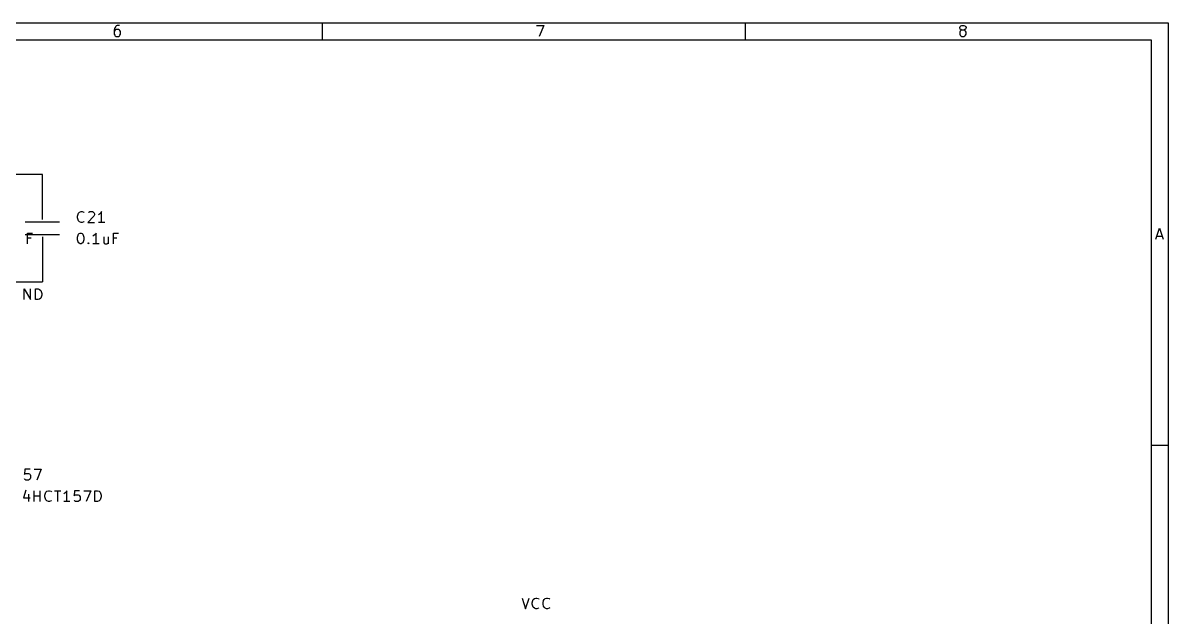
# Model space of a CAD drawing. Extents: x 0.4 to 16.1, y -11.3 to -0.4.
# Drawn here: x 10.81 to 16.14, y -3.16 to -0.39 of the extents above; entities that cross this region are included whole.
import ezdxf

# ---------------------------------------------------------------- set-up
doc = ezdxf.new("R2010")
doc.units = 0
doc.header["$MEASUREMENT"] = 0
for name, color, linetype in [('CYAN2', 4, 'CONTINUOUS'), ('GREEN3', 91, 'CONTINUOUS'), ('RED2', 1, 'CONTINUOUS')]:
    doc.layers.add(name, color=color, linetype=linetype)

msp = doc.modelspace()

# ---------------------------------------------------------------- linework, layer by layer
at = {"layer": 'CYAN2', "linetype": 'CONTINUOUS'}
for p, q in [((11.0687, -1.2799), (11.0734, -1.2752)), ((11.0687, -1.2799), (11.0734, -1.2752)), ((11.0734, -1.2752), (11.0806, -1.2728)), ((11.0734, -1.2752), (11.0806, -1.2728)), ((11.0806, -1.2728), (11.0853, -1.2728)), ((11.0806, -1.2728), (11.0853, -1.2728)), ((11.0853, -1.2728), (11.0925, -1.2752)), ((11.0853, -1.2728), (11.0925, -1.2752)), ((11.0925, -1.2752), (11.0949, -1.2776)), ((11.0925, -1.2752), (11.0949, -1.2776)), ((11.1139, -1.2776), (11.1163, -1.2752)), ((11.1139, -1.2776), (11.1163, -1.2752)), ((11.1163, -1.2752), (11.121, -1.2728)), ((11.1163, -1.2752), (11.121, -1.2728)), ((11.121, -1.2728), (11.1329, -1.2728)), ((11.121, -1.2728), (11.1329, -1.2728)), ((11.1329, -1.2728), (11.1377, -1.2752)), ((11.1329, -1.2728), (11.1377, -1.2752)), ((11.1377, -1.2752), (11.1401, -1.2776)), ((11.1377, -1.2752), (11.1401, -1.2776)), ((11.1401, -1.2776), (11.1425, -1.2823)), ((11.1401, -1.2776), (11.1425, -1.2823)), ((11.1758, -1.2728), (11.171, -1.2799)), ((11.1758, -1.2728), (11.171, -1.2799)), ((11.1758, -1.3228), (11.1758, -1.2728)), ((11.1758, -1.3228), (11.1758, -1.2728)), ((11.0639, -1.2942), (11.0663, -1.2847)), ((11.0639, -1.2942), (11.0663, -1.2847)), ((11.0639, -1.3014), (11.0639, -1.2942)), ((11.0639, -1.3014), (11.0639, -1.2942)), ((11.0663, -1.3109), (11.0639, -1.3014)), ((11.0663, -1.3109), (11.0639, -1.3014)), ((11.0663, -1.2847), (11.0687, -1.2799)), ((11.0663, -1.2847), (11.0687, -1.2799)), ((11.0687, -1.3157), (11.0663, -1.3109)), ((11.0687, -1.3157), (11.0663, -1.3109)), ((11.0734, -1.3204), (11.0687, -1.3157)), ((11.0734, -1.3204), (11.0687, -1.3157)), ((11.0806, -1.3228), (11.0734, -1.3204)), ((11.0806, -1.3228), (11.0734, -1.3204)), ((11.0853, -1.3228), (11.0806, -1.3228)), ((11.0853, -1.3228), (11.0806, -1.3228)), ((11.0925, -1.3204), (11.0853, -1.3228)), ((11.0925, -1.3204), (11.0853, -1.3228)), ((11.0949, -1.318), (11.0925, -1.3204)), ((11.0949, -1.318), (11.0925, -1.3204)), ((11.1401, -1.2942), (11.1115, -1.3228)), ((11.1401, -1.2942), (11.1115, -1.3228)), ((11.1115, -1.3228), (11.1425, -1.3228)), ((11.1115, -1.3228), (11.1425, -1.3228)), ((11.1425, -1.2871), (11.1401, -1.2942)), ((11.1425, -1.2871), (11.1401, -1.2942)), ((11.1425, -1.2823), (11.1425, -1.2871)), ((11.1425, -1.2823), (11.1425, -1.2871)), ((11.1663, -1.2847), (11.1615, -1.2871)), ((11.1663, -1.2847), (11.1615, -1.2871)), ((11.1901, -1.3228), (11.1615, -1.3228)), ((11.1901, -1.3228), (11.1615, -1.3228)), ((11.171, -1.2799), (11.1663, -1.2847)), ((11.171, -1.2799), (11.1663, -1.2847)), ((10.8306, -1.4228), (10.8306, -1.3728)), ((10.8306, -1.3728), (10.8544, -1.3728)), ((10.8306, -1.4228), (10.8306, -1.3728)), ((10.8306, -1.3728), (10.8544, -1.3728)), ((11.0639, -1.3918), (11.0663, -1.3823)), ((11.0639, -1.3918), (11.0663, -1.3823)), ((11.0663, -1.3823), (11.0687, -1.3776)), ((11.0663, -1.3823), (11.0687, -1.3776)), ((11.0687, -1.3776), (11.071, -1.3752)), ((11.0687, -1.3776), (11.071, -1.3752)), ((11.071, -1.3752), (11.0758, -1.3728)), ((11.071, -1.3752), (11.0758, -1.3728)), ((11.0758, -1.3728), (11.0806, -1.3728)), ((11.0758, -1.3728), (11.0806, -1.3728)), ((11.0806, -1.3728), (11.0853, -1.3752)), ((11.0806, -1.3728), (11.0853, -1.3752)), ((11.0853, -1.3752), (11.0877, -1.3776)), ((11.0853, -1.3752), (11.0877, -1.3776)), ((11.0877, -1.3776), (11.0901, -1.3823)), ((11.0877, -1.3776), (11.0901, -1.3823)), ((11.0901, -1.3823), (11.0925, -1.3918)), ((11.0901, -1.3823), (11.0925, -1.3918)), ((11.1401, -1.3847), (11.1353, -1.3871)), ((11.1401, -1.3847), (11.1353, -1.3871)), ((11.1449, -1.3799), (11.1401, -1.3847)), ((11.1449, -1.3799), (11.1401, -1.3847)), ((11.1496, -1.3728), (11.1449, -1.3799)), ((11.1496, -1.3728), (11.1449, -1.3799)), ((11.1496, -1.4228), (11.1496, -1.3728)), ((11.1496, -1.4228), (11.1496, -1.3728)), ((11.2306, -1.4228), (11.2306, -1.3728)), ((11.2306, -1.3728), (11.2544, -1.3728)), ((11.2306, -1.4228), (11.2306, -1.3728)), ((11.2306, -1.3728), (11.2544, -1.3728)), ((10.8472, -1.3966), (10.8306, -1.3966)), ((10.8472, -1.3966), (10.8306, -1.3966)), ((11.0639, -1.4038), (11.0639, -1.3918)), ((11.0639, -1.4038), (11.0639, -1.3918)), ((11.0663, -1.4133), (11.0639, -1.4038)), ((11.0663, -1.4133), (11.0639, -1.4038)), ((11.0687, -1.418), (11.0663, -1.4133)), ((11.0687, -1.418), (11.0663, -1.4133)), ((11.071, -1.4204), (11.0687, -1.418)), ((11.071, -1.4204), (11.0687, -1.418)), ((11.0758, -1.4228), (11.071, -1.4204)), ((11.0758, -1.4228), (11.071, -1.4204)), ((11.0806, -1.4228), (11.0758, -1.4228)), ((11.0806, -1.4228), (11.0758, -1.4228)), ((11.0853, -1.4204), (11.0806, -1.4228)), ((11.0853, -1.4204), (11.0806, -1.4228)), ((11.0877, -1.418), (11.0853, -1.4204)), ((11.0877, -1.418), (11.0853, -1.4204)), ((11.0901, -1.4133), (11.0877, -1.418)), ((11.0901, -1.4133), (11.0877, -1.418)), ((11.0925, -1.4038), (11.0901, -1.4133)), ((11.0925, -1.4038), (11.0901, -1.4133)), ((11.0925, -1.3918), (11.0925, -1.4038)), ((11.0925, -1.3918), (11.0925, -1.4038)), ((11.1115, -1.4204), (11.1139, -1.418)), ((11.1115, -1.4204), (11.1139, -1.418)), ((11.1139, -1.4228), (11.1115, -1.4204)), ((11.1139, -1.4228), (11.1115, -1.4204)), ((11.1139, -1.418), (11.1163, -1.4204)), ((11.1139, -1.418), (11.1139, -1.4228)), ((11.1139, -1.418), (11.1163, -1.4204)), ((11.1139, -1.418), (11.1139, -1.4228)), ((11.1163, -1.4204), (11.1139, -1.4228)), ((11.1163, -1.4204), (11.1139, -1.4228)), ((11.1639, -1.4228), (11.1353, -1.4228)), ((11.1639, -1.4228), (11.1353, -1.4228)), ((11.1853, -1.3895), (11.1853, -1.4157)), ((11.1853, -1.3895), (11.1853, -1.4157)), ((11.1853, -1.4157), (11.1877, -1.4204)), ((11.1853, -1.4157), (11.1877, -1.4204)), ((11.1877, -1.4204), (11.1925, -1.4228)), ((11.1877, -1.4204), (11.1925, -1.4228)), ((11.1925, -1.4228), (11.1996, -1.4228)), ((11.1925, -1.4228), (11.1996, -1.4228)), ((11.1996, -1.4228), (11.2044, -1.4204)), ((11.1996, -1.4228), (11.2044, -1.4204)), ((11.2044, -1.4204), (11.2068, -1.418)), ((11.2044, -1.4204), (11.2068, -1.418)), ((11.2068, -1.3895), (11.2068, -1.4228)), ((11.2068, -1.3895), (11.2068, -1.4228)), ((11.2472, -1.3966), (11.2306, -1.3966)), ((11.2472, -1.3966), (11.2306, -1.3966)), ((10.8157, -1.6828), (10.8157, -1.6328)), ((10.8157, -1.6328), (10.8443, -1.6828)), ((10.8443, -1.6828), (10.8443, -1.6328)), ((10.8681, -1.6828), (10.8681, -1.6328)), ((10.8681, -1.6328), (10.88, -1.6328)), ((10.88, -1.6328), (10.8871, -1.6352)), ((10.8871, -1.6352), (10.8919, -1.6399)), ((10.8919, -1.6399), (10.8943, -1.6447)), ((10.8943, -1.6447), (10.8967, -1.6542)), ((10.88, -1.6828), (10.8681, -1.6828)), ((10.8871, -1.6804), (10.88, -1.6828)), ((10.8919, -1.6757), (10.8871, -1.6804)), ((10.8943, -1.6709), (10.8919, -1.6757)), ((10.8967, -1.6614), (10.8943, -1.6709)), ((10.8967, -1.6542), (10.8967, -1.6614)), ((10.8187, -2.4728), (10.8163, -2.4966)), ((10.8187, -2.4728), (10.8163, -2.4966)), ((10.8163, -2.4966), (10.8187, -2.4942)), ((10.8163, -2.4966), (10.8187, -2.4942)), ((10.8425, -2.4728), (10.8187, -2.4728)), ((10.8425, -2.4728), (10.8187, -2.4728)), ((10.8187, -2.4942), (10.8234, -2.4918)), ((10.8187, -2.4942), (10.8234, -2.4918)), ((10.8234, -2.4918), (10.8353, -2.4918)), ((10.8234, -2.4918), (10.8353, -2.4918)), ((10.8353, -2.4918), (10.8401, -2.4942)), ((10.8353, -2.4918), (10.8401, -2.4942)), ((10.8401, -2.4942), (10.8425, -2.4966)), ((10.8401, -2.4942), (10.8425, -2.4966)), ((10.8425, -2.4966), (10.8449, -2.5014)), ((10.8425, -2.4966), (10.8449, -2.5014)), ((10.8449, -2.5014), (10.8449, -2.5133)), ((10.8449, -2.5014), (10.8449, -2.5133)), ((10.8615, -2.4728), (10.8949, -2.4728)), ((10.8615, -2.4728), (10.8949, -2.4728)), ((10.8949, -2.4728), (10.8734, -2.5228)), ((10.8949, -2.4728), (10.8734, -2.5228)), ((10.8187, -2.5204), (10.8163, -2.518)), ((10.8187, -2.5204), (10.8163, -2.518)), ((10.8234, -2.5228), (10.8187, -2.5204)), ((10.8234, -2.5228), (10.8187, -2.5204)), ((10.8353, -2.5228), (10.8234, -2.5228)), ((10.8353, -2.5228), (10.8234, -2.5228)), ((10.8401, -2.5204), (10.8353, -2.5228)), ((10.8401, -2.5204), (10.8353, -2.5228)), ((10.8425, -2.518), (10.8401, -2.5204)), ((10.8425, -2.518), (10.8401, -2.5204)), ((10.8449, -2.5133), (10.8425, -2.518)), ((10.8449, -2.5133), (10.8425, -2.518)), ((10.8234, -2.5704), (10.8115, -2.6061)), ((10.8234, -2.5704), (10.8115, -2.6061)), ((10.8115, -2.6061), (10.8425, -2.6061)), ((10.8115, -2.6061), (10.8425, -2.6061)), ((10.8353, -2.5895), (10.8353, -2.6228)), ((10.8353, -2.5895), (10.8353, -2.6228)), ((10.8615, -2.6228), (10.8615, -2.5728)), ((10.8615, -2.6228), (10.8615, -2.5728)), ((10.8615, -2.5966), (10.8901, -2.5966)), ((10.8615, -2.5966), (10.8901, -2.5966)), ((10.8901, -2.6228), (10.8901, -2.5728)), ((10.8901, -2.6228), (10.8901, -2.5728)), ((10.9115, -2.5942), (10.9139, -2.5847)), ((10.9115, -2.5942), (10.9139, -2.5847)), ((10.9115, -2.6014), (10.9115, -2.5942)), ((10.9115, -2.6014), (10.9115, -2.5942)), ((10.9139, -2.6109), (10.9115, -2.6014)), ((10.9139, -2.6109), (10.9115, -2.6014)), ((10.9139, -2.5847), (10.9163, -2.5799)), ((10.9139, -2.5847), (10.9163, -2.5799)), ((10.9163, -2.6157), (10.9139, -2.6109)), ((10.9163, -2.6157), (10.9139, -2.6109)), ((10.9163, -2.5799), (10.921, -2.5752)), ((10.9163, -2.5799), (10.921, -2.5752)), ((10.921, -2.5752), (10.9282, -2.5728)), ((10.921, -2.5752), (10.9282, -2.5728)), ((10.9282, -2.5728), (10.9329, -2.5728)), ((10.9282, -2.5728), (10.9329, -2.5728)), ((10.9329, -2.5728), (10.9401, -2.5752)), ((10.9329, -2.5728), (10.9401, -2.5752)), ((10.9401, -2.5752), (10.9425, -2.5776)), ((10.9401, -2.5752), (10.9425, -2.5776)), ((10.9568, -2.5728), (10.9853, -2.5728)), ((10.9568, -2.5728), (10.9853, -2.5728)), ((10.971, -2.6228), (10.971, -2.5728)), ((10.971, -2.6228), (10.971, -2.5728)), ((11.0044, -2.5847), (10.9996, -2.5871)), ((11.0044, -2.5847), (10.9996, -2.5871)), ((11.0091, -2.5799), (11.0044, -2.5847)), ((11.0091, -2.5799), (11.0044, -2.5847)), ((11.0139, -2.5728), (11.0091, -2.5799)), ((11.0139, -2.5728), (11.0091, -2.5799)), ((11.0139, -2.6228), (11.0139, -2.5728)), ((11.0139, -2.6228), (11.0139, -2.5728)), ((11.0496, -2.5728), (11.0472, -2.5966)), ((11.0496, -2.5728), (11.0472, -2.5966)), ((11.0472, -2.5966), (11.0496, -2.5942)), ((11.0472, -2.5966), (11.0496, -2.5942)), ((11.0734, -2.5728), (11.0496, -2.5728)), ((11.0734, -2.5728), (11.0496, -2.5728)), ((11.0496, -2.5942), (11.0544, -2.5918)), ((11.0496, -2.5942), (11.0544, -2.5918)), ((11.0544, -2.5918), (11.0663, -2.5918)), ((11.0544, -2.5918), (11.0663, -2.5918)), ((11.0663, -2.5918), (11.071, -2.5942)), ((11.0663, -2.5918), (11.071, -2.5942)), ((11.071, -2.5942), (11.0734, -2.5966)), ((11.071, -2.5942), (11.0734, -2.5966)), ((11.0734, -2.5966), (11.0758, -2.6014)), ((11.0734, -2.5966), (11.0758, -2.6014)), ((11.0758, -2.6014), (11.0758, -2.6133)), ((11.0758, -2.6014), (11.0758, -2.6133)), ((11.0925, -2.5728), (11.1258, -2.5728)), ((11.0925, -2.5728), (11.1258, -2.5728)), ((11.1258, -2.5728), (11.1044, -2.6228)), ((11.1258, -2.5728), (11.1044, -2.6228)), ((11.1448, -2.6228), (11.1448, -2.5728)), ((11.1448, -2.5728), (11.1568, -2.5728)), ((11.1448, -2.6228), (11.1448, -2.5728)), ((11.1448, -2.5728), (11.1568, -2.5728)), ((11.1568, -2.5728), (11.1639, -2.5752)), ((11.1568, -2.5728), (11.1639, -2.5752)), ((11.1639, -2.5752), (11.1687, -2.5799)), ((11.1639, -2.5752), (11.1687, -2.5799)), ((11.1687, -2.5799), (11.171, -2.5847)), ((11.1687, -2.5799), (11.171, -2.5847)), ((11.171, -2.6109), (11.1687, -2.6157)), ((11.171, -2.6109), (11.1687, -2.6157)), ((11.171, -2.5847), (11.1734, -2.5942)), ((11.171, -2.5847), (11.1734, -2.5942)), ((11.1734, -2.6014), (11.171, -2.6109)), ((11.1734, -2.6014), (11.171, -2.6109)), ((11.1734, -2.5942), (11.1734, -2.6014)), ((11.1734, -2.5942), (11.1734, -2.6014)), ((10.921, -2.6204), (10.9163, -2.6157)), ((10.921, -2.6204), (10.9163, -2.6157)), ((10.9282, -2.6228), (10.921, -2.6204)), ((10.9282, -2.6228), (10.921, -2.6204)), ((10.9329, -2.6228), (10.9282, -2.6228)), ((10.9329, -2.6228), (10.9282, -2.6228)), ((10.9401, -2.6204), (10.9329, -2.6228)), ((10.9401, -2.6204), (10.9329, -2.6228)), ((10.9425, -2.618), (10.9401, -2.6204)), ((10.9425, -2.618), (10.9401, -2.6204)), ((11.0282, -2.6228), (10.9996, -2.6228)), ((11.0282, -2.6228), (10.9996, -2.6228)), ((11.0496, -2.6204), (11.0472, -2.618)), ((11.0496, -2.6204), (11.0472, -2.618)), ((11.0544, -2.6228), (11.0496, -2.6204)), ((11.0544, -2.6228), (11.0496, -2.6204)), ((11.0663, -2.6228), (11.0544, -2.6228)), ((11.0663, -2.6228), (11.0544, -2.6228)), ((11.071, -2.6204), (11.0663, -2.6228)), ((11.071, -2.6204), (11.0663, -2.6228)), ((11.0734, -2.618), (11.071, -2.6204)), ((11.0734, -2.618), (11.071, -2.6204)), ((11.0758, -2.6133), (11.0734, -2.618)), ((11.0758, -2.6133), (11.0734, -2.618)), ((11.1568, -2.6228), (11.1448, -2.6228)), ((11.1568, -2.6228), (11.1448, -2.6228)), ((11.1639, -2.6204), (11.1568, -2.6228)), ((11.1639, -2.6204), (11.1568, -2.6228)), ((11.1687, -2.6157), (11.1639, -2.6204)), ((11.1687, -2.6157), (11.1639, -2.6204)), ((13.1333, -3.0728), (13.15, -3.1228)), ((13.15, -3.1228), (13.1667, -3.0728)), ((13.181, -3.0942), (13.1833, -3.0847)), ((13.1833, -3.0847), (13.1857, -3.0799)), ((13.1857, -3.0799), (13.1905, -3.0752)), ((13.1905, -3.0752), (13.1976, -3.0728)), ((13.1976, -3.0728), (13.2024, -3.0728)), ((13.2024, -3.0728), (13.2095, -3.0752)), ((13.2095, -3.0752), (13.2119, -3.0776)), ((13.231, -3.0942), (13.2333, -3.0847)), ((13.2333, -3.0847), (13.2357, -3.0799)), ((13.2357, -3.0799), (13.2405, -3.0752)), ((13.2405, -3.0752), (13.2476, -3.0728)), ((13.2476, -3.0728), (13.2524, -3.0728)), ((13.2524, -3.0728), (13.2595, -3.0752)), ((13.2595, -3.0752), (13.2619, -3.0776)), ((13.181, -3.1014), (13.181, -3.0942)), ((13.1833, -3.1109), (13.181, -3.1014)), ((13.1857, -3.1157), (13.1833, -3.1109)), ((13.1905, -3.1204), (13.1857, -3.1157)), ((13.1976, -3.1228), (13.1905, -3.1204)), ((13.2024, -3.1228), (13.1976, -3.1228)), ((13.2095, -3.1204), (13.2024, -3.1228)), ((13.2119, -3.118), (13.2095, -3.1204)), ((13.231, -3.1014), (13.231, -3.0942)), ((13.2333, -3.1109), (13.231, -3.1014)), ((13.2357, -3.1157), (13.2333, -3.1109)), ((13.2405, -3.1204), (13.2357, -3.1157)), ((13.2476, -3.1228), (13.2405, -3.1204)), ((13.2524, -3.1228), (13.2476, -3.1228)), ((13.2595, -3.1204), (13.2524, -3.1228)), ((13.2619, -3.118), (13.2595, -3.1204))]:
    msp.add_line(p, q, dxfattribs=at)
at = {"layer": 'GREEN3', "linetype": 'CONTINUOUS'}
for p, q in [((10.9, -1.1), (10.7, -1.1)), ((10.9, -1.2), (10.9, -1.1)), ((10.9, -1.5), (10.9, -1.6)), ((10.7, -1.6), (10.9, -1.6))]:
    msp.add_line(p, q, dxfattribs=at)
at = {"layer": 'RED2', "linetype": 'CONTINUOUS'}
for p, q in [((0.3937, -0.3937), (16.1413, -0.3937)), ((11.2365, -0.4174), (11.2341, -0.4272)), ((11.2414, -0.4101), (11.2365, -0.4174)), ((11.2439, -0.4248), (11.239, -0.4272)), ((11.2439, -0.4077), (11.2414, -0.4101)), ((11.2487, -0.4053), (11.2439, -0.4077)), ((11.2536, -0.4248), (11.2439, -0.4248)), ((11.2585, -0.4053), (11.2487, -0.4053)), ((11.2585, -0.4272), (11.2536, -0.4248)), ((12.2047, -0.4724), (12.2047, -0.3937)), ((13.2002, -0.4053), (13.2343, -0.4053)), ((13.2343, -0.4053), (13.2124, -0.4564)), ((14.1732, -0.4724), (14.1732, -0.3937)), ((15.1711, -0.415), (15.1735, -0.4101)), ((15.1711, -0.4174), (15.1711, -0.415)), ((15.1735, -0.4223), (15.1711, -0.4174)), ((15.1735, -0.4101), (15.176, -0.4077)), ((15.176, -0.4248), (15.1735, -0.4223)), ((15.176, -0.4077), (15.1809, -0.4053)), ((15.1809, -0.4272), (15.176, -0.4248)), ((15.1809, -0.4053), (15.1906, -0.4053)), ((15.1906, -0.4053), (15.1955, -0.4077)), ((15.1955, -0.4248), (15.1906, -0.4272)), ((15.1955, -0.4077), (15.1979, -0.4101)), ((15.1979, -0.4223), (15.1955, -0.4248)), ((15.1979, -0.4101), (15.2004, -0.415)), ((15.2004, -0.4174), (15.1979, -0.4223)), ((15.2004, -0.415), (15.2004, -0.4174)), ((16.1413, -0.3937), (16.1413, -11.2993)), ((0.4724, -0.4724), (16.0626, -0.4724)), ((11.2341, -0.4272), (11.2341, -0.4467)), ((11.2365, -0.4296), (11.2341, -0.4345)), ((11.2341, -0.4467), (11.2365, -0.4516)), ((11.239, -0.4272), (11.2365, -0.4296)), ((11.2365, -0.4516), (11.239, -0.454)), ((11.239, -0.454), (11.2439, -0.4564)), ((11.2439, -0.4564), (11.2536, -0.4564)), ((11.2536, -0.4564), (11.2585, -0.454)), ((11.2609, -0.4296), (11.2585, -0.4272)), ((11.2585, -0.454), (11.2609, -0.4516)), ((11.2633, -0.4345), (11.2609, -0.4296)), ((11.2609, -0.4516), (11.2633, -0.4467)), ((11.2633, -0.4467), (11.2633, -0.4345)), ((15.1735, -0.4321), (15.1711, -0.4369)), ((15.1711, -0.4369), (15.1711, -0.4467)), ((15.1711, -0.4467), (15.1735, -0.4516)), ((15.176, -0.4296), (15.1735, -0.4321)), ((15.1735, -0.4516), (15.176, -0.454)), ((15.1809, -0.4272), (15.176, -0.4296)), ((15.176, -0.454), (15.1809, -0.4564)), ((15.1906, -0.4272), (15.1809, -0.4272)), ((15.1809, -0.4564), (15.1906, -0.4564)), ((15.1955, -0.4296), (15.1906, -0.4272)), ((15.1906, -0.4564), (15.1955, -0.454)), ((15.1979, -0.4321), (15.1955, -0.4296)), ((15.1955, -0.454), (15.1979, -0.4516)), ((15.2004, -0.4369), (15.1979, -0.4321)), ((15.1979, -0.4516), (15.2004, -0.4467)), ((15.2004, -0.4467), (15.2004, -0.4369)), ((16.0626, -0.4724), (16.0626, -11.2206)), ((10.9, -1.31), (10.9, -1.2)), ((10.9, -1.31), (10.9, -1.2)), ((10.82, -1.32), (10.98, -1.32)), ((10.82, -1.38), (10.98, -1.38)), ((16.0849, -1.4013), (16.1019, -1.3501)), ((16.1019, -1.3501), (16.119, -1.4013)), ((10.9, -1.39), (10.9, -1.5)), ((10.9, -1.39), (10.9, -1.5)), ((16.0897, -1.3867), (16.1141, -1.3867)), ((16.1413, -2.3622), (16.0626, -2.3622))]:
    msp.add_line(p, q, dxfattribs=at)

doc.saveas('drawing.dxf')
